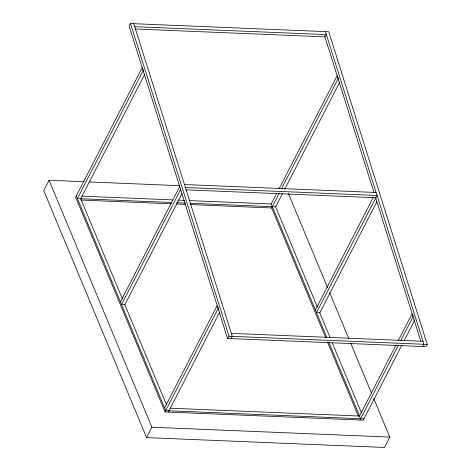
<?xml version="1.0" encoding="UTF-8"?>
<svg xmlns="http://www.w3.org/2000/svg" width="471" height="471" viewBox="0 0 471 471"><rect width="100%" height="100%" fill="white"/><g stroke="black" fill="none" stroke-linecap="round" stroke-linejoin="round"><path stroke-width="0.71" d="M84.333 181.741L49.09 180.281L43.762 190.643L146.569 437.594L384.471 447.45L389.8 437.082L373.703 398.413M80.706 198.733L144.621 74.371M120.423 301.935L179.698 186.61M180.646 189.619L121.542 304.619L124.844 304.761L181.936 193.675M146.569 437.594L151.898 427.226L49.09 180.281M164.567 407.963L217.178 305.591L218.297 308.275L165.021 411.942L363.271 420.156L401.804 345.178M326.792 337.436L271.231 203.984L276.612 193.51M278.967 188.93L337.159 75.696L338.278 78.38L281.77 188.341M279.073 193.581L271.685 207.964L190.178 204.591M168.324 412.084L219.592 312.326M317.401 307.086L275.665 206.834L282.382 193.716M284.737 189.136L339.567 82.449M315.37 310.012L373.303 197.29M185.409 187.523L377.053 195.459L316.488 312.697L319.791 312.832L376.882 201.753M396.04 344.966L359.514 416.04L170.072 408.192M398.389 340.403L412.125 313.668L413.244 316.353L400.845 340.48M359.968 420.02L398.166 345.696M404.147 340.615L414.874 319.75M130.496 23.55L129.036 25.781L227.528 338.443L425.778 346.656L427.238 344.419L328.746 31.763L130.496 23.55L228.988 336.206L227.528 338.443M230.831 338.578L232.291 336.347L133.799 23.685M422.475 346.521L423.935 344.283L325.443 31.628M134.741 26.676L326.385 34.613L324.925 36.85L135.483 29.002M184.467 184.532L376.111 192.474M89.472 181.953L179.787 185.692M186.151 189.848L375.593 197.696M81.789 196.136L172.839 199.91M177.979 200.122L184.585 200.399M188.995 200.581L271.231 203.984M171.756 202.501L77.403 198.591L143.331 70.309L142.213 67.624L75.619 197.208L165.021 411.942M176.896 202.718L185.704 203.083M190.113 203.266L275.653 206.804M80.776 200.057L171.091 203.796M176.231 204.014L185.774 204.408M231.349 333.356L422.993 341.298M228.988 336.206L427.238 344.419M363.936 418.86L165.686 410.647L76.284 195.912M151.898 427.226L389.8 437.082M288.399 193.528L327.663 287.828M329.641 292.579L348.846 338.708M350.824 343.459L371.442 392.985M319.656 312.508L330.094 337.572M332.349 342.994L361.398 412.767M328.764 342.176L360.633 418.725M271.414 207.317L325.561 337.377M327.533 342.117L358.272 415.958M80.718 198.756L122.454 299.014M124.709 304.431L166.451 404.689M324.643 35.961L373.892 192.292M375.658 197.902L420.709 340.91"/></g></svg>
